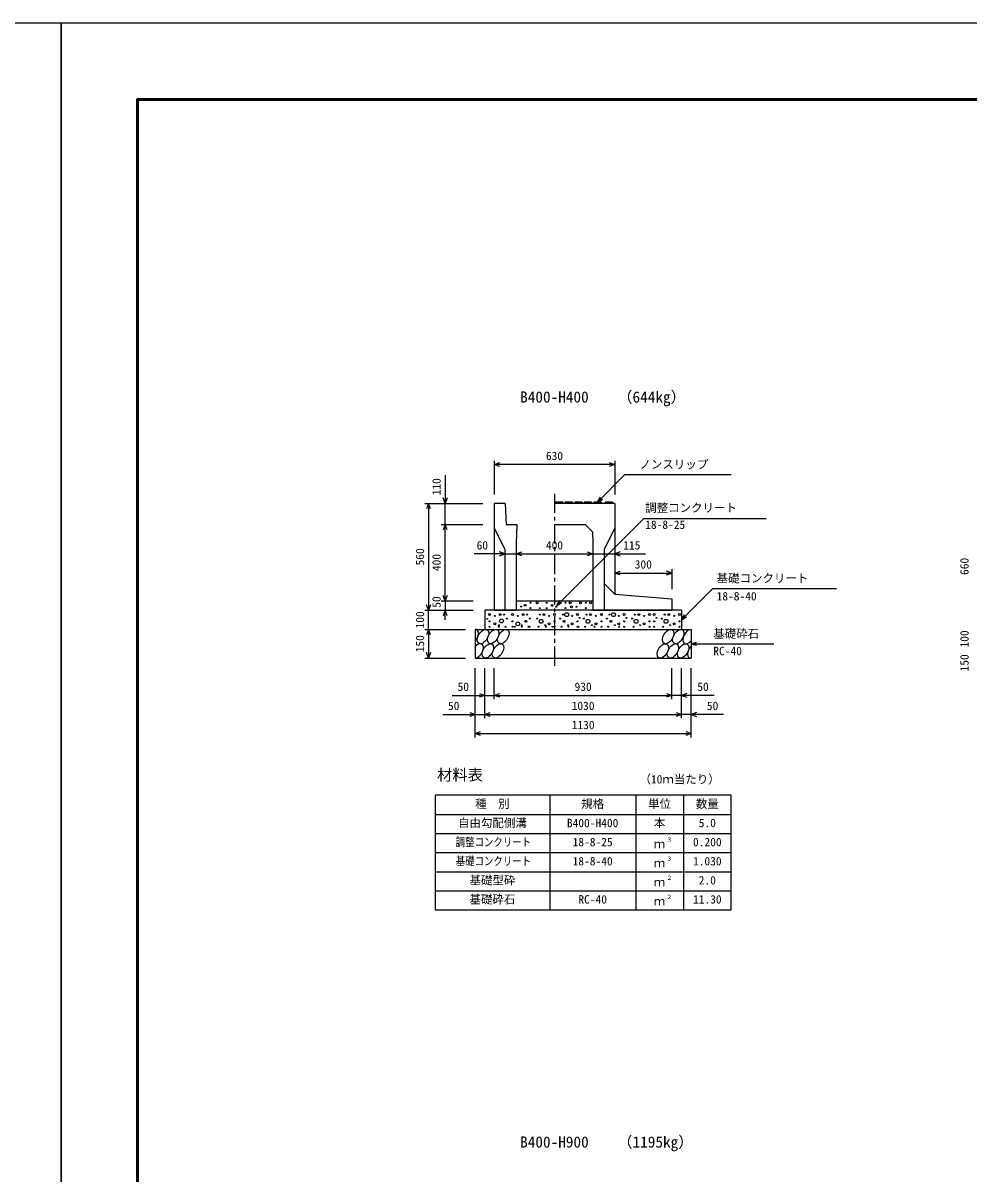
# Model space of a CAD drawing. Units: millimetres, scale not verified. Extents: x -16800 to 16800, y -5940 to 5940.
# Drawn here: x -200 to 4751, y -87 to 5940 of the extents above; entities that cross this region are included whole.
import ezdxf
from ezdxf.enums import TextEntityAlignment as Align

# ---------------------------------------------------------------- set-up
doc = ezdxf.new("R2010")
doc.units = ezdxf.units.MM
doc.header["$LTSCALE"] = 20
doc.linetypes.add('CHAIN1', pattern=[8, 5, -1, 1, -1])
for name, color, linetype, lineweight in [('0-0_DIM', 7, 'Continuous', 25), ('0-1_Defpoints', 5, 'Continuous', 25), ('0-2_HATCH', 6, 'Continuous', 25), ('0-3_HYO', 3, 'Continuous', 25), ('0-4_HYO2', 4, 'Continuous', 25), ('0-5_OUTLINE', 3, 'Continuous', 25), ('0-6_TXT', 7, 'Continuous', 25), ('0-7_WAKU', 3, 'Continuous', 25)]:
    doc.layers.add(name, color=color, linetype=linetype, lineweight=lineweight)
doc.styles.add('ＭＳ ゴシック', font='')
doc.styles.get('ＭＳ ゴシック').set_extended_font_data('MS Gothic')

msp = doc.modelspace()

# ---------------------------------------------------------------- linework, layer by layer
at = {"layer": '0-0_DIM'}
for p, q in [((2266.92, 3647.87), (2266.92, 3471.13)), ((2896.92, 3627.87), (2266.92, 3627.87)), ((2896.92, 3647.87), (2896.92, 3471.13)), ((2009.39, 3571.82), (2009.39, 3424.66)), ((2806.92, 3431.16), (2949.14, 3573.38)), ((3506.02, 3573.38), (2949.14, 3573.38)), ((2806.92, 3431.16), (2821.92, 3457.14)), ((2806.92, 3431.16), (2832.9, 3446.16)), ((1902.72, 3424.66), (2206.05, 3424.66)), ((1922.72, 3424.66), (1922.72, 2864.66)), ((2009.39, 3314.66), (2009.39, 3424.66)), ((2594.25, 2889.66), (3049.98, 3345.39)), ((3049.98, 3345.39), (3689.18, 3345.39)), ((1989.39, 3314.66), (2206.05, 3314.66)), ((2009.39, 2914.66), (2009.39, 3314.66)), ((2321.92, 3159.79), (2161.83, 3159.79)), ((2321.92, 3159.79), (2381.92, 3159.79)), ((2381.92, 3159.79), (2781.92, 3159.79)), ((2781.92, 3159.79), (2896.92, 3159.79)), ((2896.92, 3159.79), (3057.69, 3159.79)), ((3196.92, 3079.79), (3196.92, 2974.66)), ((2896.92, 3059.79), (3196.92, 3059.79)), ((3410.58, 2978.32), (3246.92, 2814.66)), ((3410.58, 2978.32), (4057.45, 2978.32)), ((1989.39, 2914.66), (2156.05, 2914.66)), ((2009.39, 2914.66), (2009.39, 2864.66)), ((2594.25, 2889.66), (2609.25, 2915.64)), ((2594.25, 2889.66), (2620.23, 2904.66)), ((1902.72, 2864.66), (2156.05, 2864.66)), ((1922.72, 2764.66), (1922.72, 2864.66)), ((2009.39, 2814.66), (2009.39, 2864.66)), ((3246.92, 2814.66), (3261.92, 2840.64)), ((3246.92, 2814.66), (3272.9, 2829.66)), ((1902.72, 2764.66), (2116.92, 2764.66)), ((1922.72, 2764.66), (1922.72, 2614.66)), ((3296.92, 2689.66), (3325.9, 2697.43)), ((3296.92, 2689.66), (3730.24, 2689.66)), ((3296.92, 2689.66), (3325.9, 2681.9)), ((1902.72, 2614.66), (2116.92, 2614.66)), ((2166.92, 2199.15), (2166.92, 2561.49)), ((2216.92, 2299.15), (2216.92, 2561.49)), ((2266.92, 2399.15), (2266.92, 2561.49)), ((3196.92, 2399.15), (3196.92, 2561.49)), ((3246.92, 2299.15), (3246.92, 2561.49)), ((3296.92, 2199.15), (3296.92, 2561.49)), ((2046.92, 2419.15), (2266.92, 2419.15)), ((2266.92, 2419.15), (3196.92, 2419.15)), ((3416.92, 2419.15), (3196.92, 2419.15)), ((1996.92, 2319.15), (2216.92, 2319.15)), ((2216.92, 2319.15), (3246.92, 2319.15)), ((3466.92, 2319.15), (3246.92, 2319.15)), ((2166.92, 2219.15), (3296.92, 2219.15))]:
    msp.add_line(p, q, dxfattribs=at)
at = {"layer": '0-0_DIM', "linetype": 'CHAIN1'}
msp.add_line((2581.92, 3474.66), (2581.92, 2564.66), dxfattribs=at)
at = {"layer": '0-0_DIM'}
for points in [[(2295.15, 3617.61), (2266.96, 3627.87), (2295.15, 3638.13)], [(2868.77, 3638.13), (2896.96, 3627.87), (2868.77, 3617.61)], [(2019.65, 3452.85), (2009.39, 3424.66), (1999.13, 3452.85)], [(1932.98, 3396.47), (1922.72, 3424.66), (1912.46, 3396.47)], [(2019.65, 3286.47), (2009.39, 3314.66), (1999.13, 3286.47)], [(2293.73, 3149.53), (2321.92, 3159.79), (2293.73, 3170.05)], [(2410.11, 3149.53), (2381.92, 3159.79), (2410.11, 3170.05)], [(2753.73, 3170.05), (2781.92, 3159.79), (2753.73, 3149.53)], [(2925.11, 3170.05), (2896.92, 3159.79), (2925.11, 3149.53)], [(2925.11, 3049.53), (2896.92, 3059.79), (2925.11, 3070.05)], [(3168.73, 3049.53), (3196.92, 3059.79), (3168.73, 3070.05)], [(2019.65, 2942.85), (2009.39, 2914.66), (1999.13, 2942.85)], [(1932.98, 2892.85), (1922.72, 2864.66), (1912.46, 2892.85)], [(2019.65, 2836.47), (2009.39, 2864.66), (1999.13, 2836.47)], [(1932.98, 2736.47), (1922.72, 2764.66), (1912.46, 2736.47)], [(1932.98, 2642.85), (1922.72, 2614.66), (1912.46, 2642.85)], [(2188.73, 2429.41), (2216.92, 2419.15), (2188.73, 2408.89)], [(2295.11, 2408.89), (2266.92, 2419.15), (2295.11, 2429.41)], [(3168.73, 2429.41), (3196.92, 2419.15), (3168.73, 2408.89)], [(3275.11, 2429.41), (3246.92, 2419.15), (3275.11, 2408.89)], [(2138.73, 2329.41), (2166.92, 2319.15), (2138.73, 2308.89)], [(2245.11, 2308.89), (2216.92, 2319.15), (2245.11, 2329.41)], [(3218.73, 2329.41), (3246.92, 2319.15), (3218.73, 2308.89)], [(3325.11, 2329.41), (3296.92, 2319.15), (3325.11, 2308.89)], [(2195.11, 2208.89), (2166.92, 2219.15), (2195.11, 2229.41)], [(3268.73, 2229.41), (3296.92, 2219.15), (3268.73, 2208.89)]]:
    msp.add_lwpolyline(points, dxfattribs=at)
at = {"layer": '0-1_Defpoints'}
for points in [[(-16800, -5940), (0, -5940), (0, 5940), (-16800, 5940)], [(0, -5940), (16800, -5940), (16800, 5940), (0, 5940)]]:
    msp.add_lwpolyline(points, close=True, dxfattribs=at)
at = {"layer": '0-2_HATCH'}
for p, q in [((2587.92, 3431.16), (2586.92, 3424.66)), ((2625.92, 3431.16), (2587.92, 3431.16)), ((2625.92, 3431.16), (2626.92, 3424.66)), ((2637.92, 3431.16), (2636.92, 3424.66)), ((2675.92, 3431.16), (2637.92, 3431.16)), ((2675.92, 3431.16), (2676.92, 3424.66)), ((2687.92, 3431.16), (2686.92, 3424.66)), ((2725.92, 3431.16), (2687.92, 3431.16)), ((2725.92, 3431.16), (2726.92, 3424.66)), ((2737.92, 3431.16), (2736.92, 3424.66)), ((2775.92, 3431.16), (2737.92, 3431.16)), ((2775.92, 3431.16), (2776.92, 3424.66)), ((2787.92, 3431.16), (2786.92, 3424.66)), ((2825.92, 3431.16), (2787.92, 3431.16)), ((2825.92, 3431.16), (2826.92, 3424.66)), ((2847.92, 3431.16), (2846.92, 3424.66)), ((2885.92, 3431.16), (2847.92, 3431.16)), ((2885.92, 3431.16), (2886.92, 3424.66))]:
    msp.add_line(p, q, dxfattribs=at)
for centre, radius in [((2427.86, 2890.84), 5), ((2455.89, 2903.97), 2.5), ((2491.06, 2903.69), 5), ((2540.96, 2903.69), 2.5), ((2569, 2890.56), 5), ((2611.06, 2903.69), 5), ((2639.91, 2903.97), 2.5), ((2663.92, 2903.69), 5), ((2717.85, 2903.69), 5), ((2746.7, 2903.97), 2.5), ((2770.71, 2903.69), 5), ((2241.89, 2842.72), 5), ((2269.93, 2834.84), 2.5), ((2297.97, 2841.84), 5), ((2319, 2841.84), 2.5), ((2361.89, 2842.72), 5), ((2389.93, 2834.84), 2.5), ((2406.83, 2883.84), 2.5), ((2417.97, 2841.84), 5), ((2439, 2841.84), 2.5), ((2455.89, 2875.96), 2.5), ((2504.85, 2841.84), 2.5), ((2505.08, 2875.68), 2.5), ((2525.88, 2841.84), 5), ((2540.96, 2875.68), 2.5), ((2553.92, 2834.84), 2.5), ((2581.96, 2842.72), 5), ((2590.03, 2883.56), 2.5), ((2624.85, 2841.84), 2.5), ((2645.88, 2841.84), 10), ((2639.91, 2875.96), 2.5), ((2671.02, 2882.29), 5), ((2673.92, 2834.84), 2.5), ((2696.82, 2883.56), 2.5), ((2701.96, 2842.72), 5), ((2746.7, 2875.96), 2.5), ((2750.07, 2841.84), 2.5), ((2771.11, 2841.84), 5), ((2799.14, 2834.84), 2.5), ((2827.18, 2842.72), 5), ((2870.07, 2841.84), 2.5), ((2891.11, 2841.84), 10), ((2919.14, 2834.84), 2.5), ((2947.18, 2842.72), 5), ((3002, 2841.84), 2.5), ((3023.03, 2841.84), 5), ((3051.07, 2834.84), 2.5), ((3079.11, 2842.72), 5), ((3103.78, 2842.72), 5), ((3158.6, 2841.84), 2.5), ((3179.63, 2841.84), 5), ((3207.67, 2834.84), 2.5), ((3235.71, 2842.72), 5), ((2229.47, 2819.92), 2.5), ((2241.89, 2806.82), 2.5), ((2241.89, 2778.81), 2.5), ((2269.93, 2793.69), 5), ((2290.96, 2786.69), 2.5), ((2290.99, 2778.81), 2.5), ((2304.5, 2808.83), 10), ((2326, 2778.81), 2.5), ((2333.01, 2820.83), 2.5), ((2361.89, 2806.82), 2.5), ((2361.89, 2778.81), 2.5), ((2375.1, 2778.81), 2.5), ((2389.93, 2793.69), 10), ((2410.96, 2786.69), 2.5), ((2410.99, 2778.81), 2.5), ((2431.98, 2806.82), 5), ((2446, 2778.81), 2.5), ((2451.89, 2778.81), 2.5), ((2453.01, 2820.83), 2.5), ((2490.83, 2820.83), 2.5), ((2497.84, 2778.81), 2.5), ((2511.86, 2806.82), 10), ((2532.89, 2786.69), 2.5), ((2536, 2778.81), 2.5), ((2553.92, 2793.69), 5), ((2571.89, 2778.81), 2.5), ((2581.96, 2806.82), 2.5), ((2581.96, 2778.81), 2.5), ((2610.83, 2820.83), 2.5), ((2617.84, 2778.81), 2.5), ((2631.86, 2806.82), 5), ((2652.89, 2786.69), 2.5), ((2656, 2778.81), 2.5), ((2673.92, 2793.69), 5), ((2701.96, 2806.82), 2.5), ((2701.96, 2778.81), 2.5), ((2707.84, 2778.81), 2.5), ((2713.3, 2825.15), 2.5), ((2736.06, 2820.83), 2.5), ((2743.07, 2778.81), 2.5), ((2757.09, 2806.82), 10), ((2778.11, 2786.69), 2.5), ((2791.96, 2778.81), 2.5), ((2799.14, 2793.69), 5), ((2827.18, 2806.82), 2.5), ((2827.18, 2778.81), 2.5), ((2827.84, 2778.81), 2.5), ((2856.06, 2820.83), 2.5), ((2863.07, 2778.81), 2.5), ((2877.09, 2806.82), 5), ((2898.11, 2786.69), 2.5), ((2919.14, 2793.69), 5), ((2920.9, 2778.81), 2.5), ((2947.18, 2806.82), 2.5), ((2947.18, 2778.81), 2.5), ((2958.52, 2825.15), 2.5), ((2987.98, 2820.83), 2.5), ((2994.99, 2778.81), 2.5), ((3009.01, 2806.82), 10), ((3030.04, 2786.69), 2.5), ((3051.07, 2793.69), 5), ((3079.11, 2806.82), 2.5), ((3079.11, 2778.81), 2.5), ((3103.78, 2806.82), 2.5), ((3103.78, 2778.81), 2.5), ((3115.12, 2825.15), 2.5), ((3144.58, 2820.83), 2.5), ((3151.59, 2778.81), 2.5), ((3165.61, 2806.82), 10), ((3186.64, 2786.69), 2.5), ((3207.67, 2793.69), 5), ((3235.71, 2806.82), 2.5), ((3235.71, 2778.81), 2.5)]:
    msp.add_circle(centre, radius, dxfattribs=at)
for centre, start_param, end_param in [((2154.56, 2727.15), 4.385593, 6.6745444), ((3283.07, 2727.15), 0.3357715, 4.4411806), ((2179.88, 2652.16), 3.5111464, 7.548991), ((3308.39, 2652.16), 1.2110787, 3.5658734)]:
    msp.add_ellipse(centre, major_axis=(21.81, 35.31), ratio=0.5792, start_param=start_param, end_param=end_param, dxfattribs=at)
for centre in [(2207.77, 2727.15), (2260.98, 2727.15), (2314.19, 2727.15), (3176.65, 2727.15), (3229.86, 2727.15), (2233.09, 2652.16), (2286.3, 2652.16), (3148.76, 2652.16), (3201.97, 2652.16), (3255.18, 2652.16)]:
    msp.add_ellipse(centre, major_axis=(21.81, 35.31), ratio=0.5792, dxfattribs=at)
at = {"layer": '0-3_HYO'}
for p, q in [((2556.92, 1895.7), (2556.92, 1295.7)), ((3006.92, 1895.7), (3006.92, 1295.7)), ((3256.92, 1895.7), (3256.92, 1295.7)), ((1956.92, 1795.7), (3506.92, 1795.7))]:
    msp.add_line(p, q, dxfattribs=at)
msp.add_lwpolyline([(1956.92, 1295.7), (3506.92, 1295.7), (3506.92, 1895.7), (1956.92, 1895.7)], close=True, dxfattribs=at)
at = {"layer": '0-4_HYO2'}
for p, q in [((1956.92, 1695.7), (3506.92, 1695.7)), ((1956.92, 1595.7), (3506.92, 1595.7)), ((1956.92, 1495.7), (3506.92, 1495.7)), ((1956.92, 1395.7), (3506.92, 1395.7))]:
    msp.add_line(p, q, dxfattribs=at)
at = {"layer": '0-5_OUTLINE'}
for p, q in [((2324.42, 3424.66), (2266.92, 3424.66)), ((2266.92, 3424.66), (2266.92, 2864.66)), ((2896.92, 3424.66), (2581.92, 3424.66)), ((2896.92, 3424.66), (2896.92, 2949.66)), ((2266.92, 3294.66), (2321.92, 3184.66)), ((2384.42, 3314.66), (2381.92, 3214.66)), ((2896.92, 3294.66), (2841.92, 3184.66)), ((2381.92, 3214.66), (2381.92, 2864.66)), ((2781.92, 3214.66), (2781.92, 2864.66)), ((2321.92, 3184.66), (2321.92, 2864.66)), ((2841.92, 3184.66), (2841.92, 2864.66)), ((2896.92, 2949.66), (2841.92, 3004.66)), ((2381.92, 2914.66), (2781.92, 2914.66)), ((2896.92, 2949.66), (3196.92, 2924.66)), ((3196.92, 2924.66), (3196.92, 2864.66)), ((2216.92, 2864.66), (2216.92, 2764.66)), ((3246.92, 2864.66), (2216.92, 2864.66)), ((2266.92, 2864.66), (2381.92, 2864.66)), ((2781.92, 2864.66), (3196.92, 2864.66)), ((3246.92, 2864.66), (3246.92, 2764.66)), ((2166.92, 2764.66), (2166.92, 2614.66)), ((2166.92, 2764.66), (3296.92, 2764.66)), ((3296.92, 2764.66), (3296.92, 2614.66)), ((2166.92, 2614.66), (3296.92, 2614.66))]:
    msp.add_line(p, q, dxfattribs=at)
for points in [[(2324.42, 3424.66), (2329.42, 3314.66), (2384.42, 3314.66)], [(2581.92, 3314.66), (2741.92, 3314.66), (2780.39, 3276.2), (2781.92, 3214.66)]]:
    msp.add_lwpolyline(points, dxfattribs=at)
at = {"layer": '0-7_WAKU', "lineweight": 50}
msp.add_lwpolyline([(400, -5540), (16400, -5540), (16400, 5540), (400, 5540)], close=True, dxfattribs=at)

# ---------------------------------------------------------------- texts
at = {"layer": '0-0_DIM', "style": 'ＭＳ ゴシック'}
for s, p in [('630', (2536.92, 3637.87)), ('ノンスリップ', (3026.44, 3593.55)), ('調整コンクリート', (3056.7, 3365.91)), ('18-8-25', (3056.7, 3277.63)), ('60', (2174.24, 3169.79)), ('400', (2536.85, 3169.74)), ('115', (2941.84, 3169.79)), ('300', (3001.92, 3069.79)), ('基礎コンクリート', (3430.58, 2997.05)), ('18-8-40', (3430.58, 2903.24)), ('基礎砕石', (3413.24, 2706.83)), ('RC-40', (3413.24, 2616.15)), ('50', (2074.48, 2429.15)), ('930', (2686.92, 2429.15)), ('50', (3329.37, 2429.15)), ('50', (2024.48, 2329.15)), ('1030', (2671.92, 2329.15)), ('50', (3379.37, 2329.15)), ('1130', (2671.92, 2229.15))]:
    msp.add_text(s, height=43.99, dxfattribs=at).set_placement(p, align=Align.BOTTOM_LEFT)
for s, p in [('110', (1999.39, 3466.75)), ('560', (1912.72, 3099.66)), ('400', (1999.39, 3069.66)), ('660', (4762.72, 3049.66)), ('50', (1999.39, 2877.99)), ('100', (1912.72, 2769.66)), ('150', (1912.72, 2644.66)), ('100', (4762.72, 2669.66)), ('150', (4762.72, 2544.66))]:
    msp.add_text(s, height=43.99, rotation=90, dxfattribs=at).set_placement(p, align=Align.BOTTOM_LEFT)
at = {"layer": '0-6_TXT', "style": 'ＭＳ ゴシック'}
for s, height, p in [('B400-H400', 58.65, (2401.92, 3934.66)), ('（644kg）', 58.65, (2910.29, 3934.66)), ('材料表', 58.65, (1966.92, 1955.7)), ('（10ｍ当たり）', 43.99, (3026.92, 1944.7)), ('種\u3000別', 43.99, (2166.92, 1815.7)), ('規格', 43.99, (2721.92, 1815.7)), ('単位', 43.99, (3071.92, 1815.7)), ('数量', 43.99, (3321.92, 1815.7)), ('自由勾配側溝', 43.99, (2076.92, 1715.7)), ('B400-H400', 43.99, (2646.92, 1715.7)), ('本', 43.99, (3101.92, 1715.7)), ('5.0', 43.99, (3336.92, 1715.7)), ('18-8-25', 43.99, (2676.92, 1615.7)), ('ｍ', 43.99, (3101.92, 1605.7)), ('３', 21.99, (3167.47, 1646.07)), ('0.200', 43.99, (3306.92, 1615.7)), ('18-8-40', 43.99, (2676.92, 1515.7)), ('３', 21.99, (3167.47, 1546.07)), ('1.030', 43.99, (3306.92, 1515.7)), ('ｍ', 43.99, (3101.92, 1505.7)), ('基礎型砕', 43.99, (2136.92, 1415.7)), ('ｍ', 43.99, (3101.92, 1405.7)), ('２', 21.99, (3167.47, 1446.07)), ('2.0', 43.99, (3336.92, 1415.7)), ('基礎砕石', 43.99, (2136.92, 1315.7)), ('RC-40', 43.99, (2706.92, 1315.7)), ('ｍ', 43.99, (3101.92, 1305.7)), ('２', 21.99, (3167.47, 1346.07)), ('11.30', 43.99, (3306.92, 1315.7)), ('B400-H900', 58.65, (2401.92, 33.34)), ('（1195kg）', 58.65, (2910.29, 33.34))]:
    msp.add_text(s, height=height, dxfattribs=at).set_placement(p, align=Align.BOTTOM_LEFT)
at = {"layer": '0-6_TXT', "style": 'ＭＳ ゴシック', "width": 0.8}
for s, p in [('調整コンクリート', (2064.92, 1615.7)), ('基礎コンクリート', (2064.92, 1515.7))]:
    msp.add_text(s, height=43.99, dxfattribs=at).set_placement(p, align=Align.BOTTOM_LEFT)

doc.saveas('drawing.dxf')
